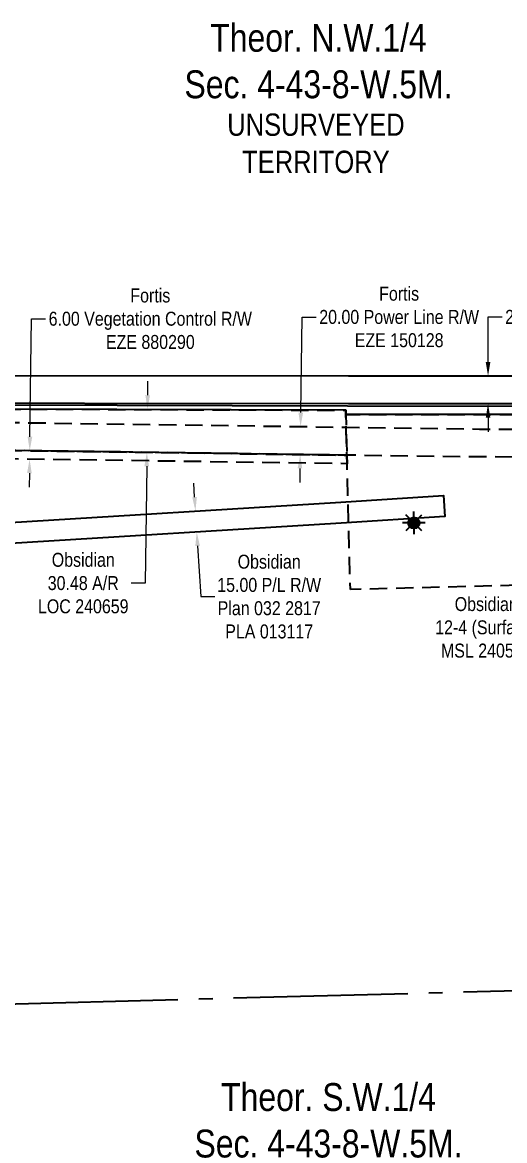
# Model space of a CAD drawing. Extents: x 626623 to 631574, y 5837036 to 5839705.
# Drawn here: x 627570 to 627916, y 5837886 to 5838688 of the extents above; entities that cross this region are included whole.
import ezdxf

# ---------------------------------------------------------------- set-up
doc = ezdxf.new("R2010")
doc.units = 0
doc.header["$LTSCALE"] = 5
doc.header["$PDSIZE"] = 0.5
for name, pattern in [('foc-ACCESSROAD', [3.75, 2.5, -1.25]), ('foc-FLOWLINE', [3.75, 2.5, -1.25]), ('foc-QUARTERLINE', [33, 25, -3, 2, -3])]:
    doc.linetypes.add(name, pattern=pattern)
doc.layers.get('Defpoints').update_dxf_attribs({"color": 9})
for name, color, linetype in [('C-AR', 13, 'foc-ACCESSROAD'), ('C-RW', 13, 'Continuous'), ('C-SYMBOL', 7, 'Continuous'), ('C-WS', 13, 'foc-ACCESSROAD'), ('C-WS-S', 8, 'Continuous'), ('F-EZE', 190, 'foc-FLOWLINE'), ('L-QSEC', 8, 'foc-QUARTERLINE'), ('L-UNS-T', 3, 'Continuous')]:
    doc.layers.add(name, color=color, linetype=linetype)
for name, color, linetype, lineweight in [('C-AR-T', 13, 'Continuous', 9), ('C-RW-T', 13, 'Continuous', 9), ('F-EZE-T', 190, 'Continuous', 9)]:
    doc.layers.add(name, color=color, linetype=linetype, lineweight=lineweight)
doc.styles.add('175L', font='ARIALN.TTF', dxfattribs={"height": 20})
doc.styles.add('80CG', font='ARIALN.TTF', dxfattribs={"height": 10})
doc.styles.add('80L', font='ARIALN.TTF', dxfattribs={"height": 10})
doc.dimstyles.new('Compass 5 000', dxfattribs={"dimscale": 5, "dimtxt": 9, "dimasz": 2, "dimexe": 0.2, "dimexo": 0.0625, "dimgap": 0.5, "dimtad": 0, "dimtih": 1, "dimtoh": 1, "dimzin": 0, "dimdsep": 46, "dimtxsty": '80CG', "dimcen": 0.1, "dimse1": 1, "dimse2": 1, "dimclrd": 256, "dimclrt": 256, "dimaunit": 1, "dimadec": 4, "dimazin": 0, "dimtfac": 0.06, "dimtofl": 0, "dimtmove": 0, "dimatfit": 1, "dimfxl": 0.2, "dimtolj": 1, "dimtzin": 0, "dimlwd": -1, "dimarcsym": 0})

# ---------------------------------------------------------------- blocks, each defined once
blk = doc.blocks.new('*D540')
at = {"layer": 'Defpoints', "color": 0, "transparency": 16777216}
for p in [(627679.13, 5838399.54), (627769.2, 5838398.27), (627678.85, 5838379.48)]:
    blk.add_point(p, dxfattribs=at)
at = {"layer": 'F-EZE-T', "transparency": 16777216}
for p, q in [((627769.34, 5838408.27), (627770.3, 5838476.79)), ((627770.3, 5838476.79), (627780.3, 5838476.79)), ((627768.77, 5838368.22), (627768.63, 5838358.22))]:
    blk.add_line(p, q, dxfattribs=at)
for points in [[(627767.67, 5838408.29), (627771, 5838408.25), (627769.2, 5838398.27)], [(627767.11, 5838368.24), (627770.44, 5838368.2), (627768.91, 5838378.22)]]:
    blk.add_solid(points, dxfattribs=at)
at = {"layer": 'F-EZE-T', "transparency": 16777216, "insert": (627839.89, 5838476.79), "char_height": 10, "attachment_point": 5, "style": '80CG'}
blk.add_mtext('\\A1;Fortis\\P20.00 Power Line R/W\\PEZE 150128', dxfattribs=at)
blk = doc.blocks.new('*D543')
at = {"layer": 'Defpoints', "color": 0, "transparency": 16777216}
for p in [(627574.94, 5838380.96), (627605.65, 5838380.52), (627605.56, 5838374.42)]:
    blk.add_point(p, dxfattribs=at)
at = {"layer": 'F-EZE-T', "transparency": 16777216}
for p, q in [((627575.08, 5838390.96), (627576.28, 5838475.51)), ((627576.28, 5838475.51), (627586.28, 5838475.51)), ((627574.71, 5838364.86), (627574.57, 5838354.86))]:
    blk.add_line(p, q, dxfattribs=at)
for points in [[(627573.41, 5838390.98), (627576.74, 5838390.93), (627574.94, 5838380.96)], [(627573.04, 5838364.88), (627576.37, 5838364.83), (627574.85, 5838374.86)]]:
    blk.add_solid(points, dxfattribs=at)
at = {"layer": 'F-EZE-T', "transparency": 16777216, "insert": (627661.43, 5838475.51), "char_height": 10, "attachment_point": 5, "style": '80CG'}
blk.add_mtext('\\A1;Fortis\\P6.00 Vegetation Control R/W\\PEZE 880290', dxfattribs=at)
blk = doc.blocks.new('*D550')
at = {"layer": 'C-AR-T', "transparency": 16777216}
for p, q in [((627659.56, 5838420.76), (627659.7, 5838430.76)), ((627658.83, 5838369.77), (627657.64, 5838286)), ((627657.64, 5838286), (627647.64, 5838286))]:
    blk.add_line(p, q, dxfattribs=at)
for points in [[(627657.89, 5838420.78), (627661.22, 5838420.73), (627659.41, 5838410.76)], [(627657.17, 5838369.79), (627660.5, 5838369.74), (627658.97, 5838379.76)]]:
    blk.add_solid(points, dxfattribs=at)
at = {"layer": 'Defpoints', "color": 0, "transparency": 16777216}
for p in [(627687.55, 5838410.36), (627658.97, 5838379.76), (627687.11, 5838379.37)]:
    blk.add_point(p, dxfattribs=at)
at = {"layer": 'C-AR-T', "transparency": 16777216, "insert": (627613.33, 5838286), "char_height": 10, "attachment_point": 5, "style": '80CG'}
blk.add_mtext('\\A1;Obsidian\\P30.48 A/R\\PLOC 240659', dxfattribs=at)
blk = doc.blocks.new('GAS')
h = blk.add_hatch(color=255)
h.dxf.hatch_style = 1
edge = h.paths.add_edge_path()
edge.add_arc((0, 0), 0.9, 0, 360)
for p, q in [((0, 0.81), (0, 1.62)), ((-0.81, 0), (-1.62, 0)), ((-0.57, 0.57), (-1.14, 1.14)), ((0.57, 0.57), (1.14, 1.14)), ((1.62, 0), (0.81, 0)), ((-0.57, -0.57), (-1.14, -1.14)), ((0, -0.81), (0, -1.62)), ((1.14, -1.14), (0.57, -0.57))]:
    blk.add_line(p, q)
blk.add_circle((0, 0), 0.8)
blk = doc.blocks.new('*D567')
at = {"layer": 'C-RW-T', "transparency": 16777216}
for p, q in [((627693.17, 5838347.65), (627692.55, 5838357.63)), ((627695.34, 5838312.68), (627697.6, 5838276.32)), ((627697.6, 5838276.32), (627707.6, 5838276.32))]:
    blk.add_line(p, q, dxfattribs=at)
for points in [[(627694.83, 5838347.75), (627691.51, 5838347.54), (627693.79, 5838337.67)], [(627697, 5838312.79), (627693.68, 5838312.58), (627694.72, 5838322.67)]]:
    blk.add_solid(points, dxfattribs=at)
at = {"layer": 'Defpoints', "color": 0, "transparency": 16777216}
for p in [(627732.58, 5838340.07), (627694.72, 5838322.67), (627733.51, 5838325.07)]:
    blk.add_point(p, dxfattribs=at)
at = {"layer": 'C-RW-T', "transparency": 16777216, "insert": (627746.68, 5838276.32), "char_height": 10, "attachment_point": 5, "style": '80CG'}
blk.add_mtext('\\A1;Obsidian\\P15.00 P/L R/W\\PPlan 032 2817\\PPLA 013117', dxfattribs=at)
blk = doc.blocks.new('*D581')
at = {"layer": 'C-RW-T', "transparency": 16777216}
for p, q in [((627903.67, 5838444.57), (627903.67, 5838476.84)), ((627903.67, 5838476.84), (627913.67, 5838476.84)), ((627903.66, 5838404.55), (627903.66, 5838394.55))]:
    blk.add_line(p, q, dxfattribs=at)
for points in [[(627902, 5838444.57), (627905.33, 5838444.57), (627903.67, 5838434.57)], [(627902, 5838404.55), (627905.33, 5838404.55), (627903.66, 5838414.55)]]:
    blk.add_solid(points, dxfattribs=at)
at = {"layer": 'Defpoints', "color": 0, "transparency": 16777216}
for p in [(627903.67, 5838434.57), (627927.15, 5838434.57), (627927.15, 5838414.54)]:
    blk.add_point(p, dxfattribs=at)
at = {"layer": 'C-RW-T', "transparency": 16777216, "insert": (627953.21, 5838476.84), "char_height": 10, "attachment_point": 5, "style": '80CG'}
blk.add_mtext('\\A1;Obsidian\\P20.00 P/L R/W\\PPLA 150356', dxfattribs=at)

msp = doc.modelspace()

# ---------------------------------------------------------------- linework, layer by layer
at = {"layer": 'C-AR', "flags": 128}
msp.add_lwpolyline([(627424.865, 5838411.288), (627524.91, 5838410.935), (627555.087, 5838410.828), (627801.561, 5838409.958), (627801.64, 5838406.969), (627801.879, 5838397.814), (627802.406, 5838377.73), (627555.863, 5838381.227), (627525.677, 5838381.656), (627490.982, 5838382.147), (627425.605, 5838383.075)], dxfattribs=at)
at = {"layer": 'C-RW'}
for points in [[(627424.244, 5838434.979), (627803.563, 5838434.519), (628402.943, 5838434.649), (628508.355, 5838413.503), (628530.839, 5838414.118), (628532.358, 5838354.158), (628512.371, 5838353.652), (628511.36, 5838393.585), (628506.64, 5838393.456), (628400.959, 5838414.655), (627803.554, 5838414.526), (627424.768, 5838414.985)], [(627555.005, 5838413.957), (627802.783, 5838413.007), (628079.241, 5838412.963), (628194.342, 5838412.945), (628280.496, 5838412.93), (628300.696, 5838412.926), (628358.43, 5838412.914), (628359.331, 5838412.918), (628373.13, 5838412.916), (628374.748, 5838411.401), (628379.828, 5838406.569), (628375.355, 5838406.579), (628365.272, 5838406.6), (628360.102, 5838406.611), (628358.597, 5838406.614), (628295.115, 5838406.749), (628274.952, 5838406.792), (628193.236, 5838406.968), (628078.114, 5838406.933), (627801.64, 5838406.969), (627801.561, 5838409.958), (627555.087, 5838410.828)], [(627427.229, 5838321.087), (627527.102, 5838327.298), (627557.228, 5838329.172), (627797.969, 5838344.14), (627871.728, 5838348.728), (627872.742, 5838333.721), (627798.387, 5838329.102), (627557.621, 5838314.153), (627527.495, 5838312.282), (627427.623, 5838306.08)]]:
    msp.add_lwpolyline(points, dxfattribs=at)
at = {"layer": 'C-WS', "flags": 128}
msp.add_lwpolyline([(627924.557, 5838376.44), (627926.941, 5838284.538), (627804.928, 5838281.372), (627803.67, 5838329.43), (627803.276, 5838344.47), (627802.565, 5838371.632), (627802.406, 5838377.73), (627801.879, 5838397.814), (627801.64, 5838406.969), (627923.765, 5838406.951), (627924.04, 5838396.385), (627924.296, 5838386.51), (627924.557, 5838376.44)], close=True, dxfattribs=at)
at = {"layer": 'F-EZE', "flags": 128}
for points in [[(627425.477, 5838387.94), (627488.899, 5838402.202), (627525.152, 5838401.694), (627555.337, 5838401.271), (627801.879, 5838397.814), (627897.619, 5838396.472), (628140.708, 5838395.683), (628150.705, 5838395.65), (628264.558, 5838395.285), (628284.702, 5838395.221), (628354.375, 5838394.999), (628358.946, 5838393.47), (628361.859, 5838392.494), (628377.736, 5838387.179), (628384.622, 5838384.873), (628390.601, 5838382.872), (628412.903, 5838375.405), (628429.839, 5838360.311), (628465.815, 5838328.247), (628472.604, 5838322.196), (628481.496, 5838314.272), (628493.179, 5838303.859), (628508.104, 5838288.713), (628534.739, 5838261.682), (628541.156, 5838255.17), (628560.229, 5838267.215), (628565.525, 5838258.83), (628570.92, 5838250.286), (628551.647, 5838238.115), (628562.324, 5838206.375), (628562.963, 5838204.474), (628552.89, 5838200.589), (628544.264, 5838197.262), (628538.138, 5838215.472), (628530.917, 5838237.212), (628508.883, 5838259.396), (628479.373, 5838289.344), (628473.333, 5838294.726), (628463.362, 5838303.613), (628447.546, 5838317.598), (628411.306, 5838350.008), (628402.546, 5838357.816), (628385.581, 5838363.461), (628364.666, 5838370.421), (628359.512, 5838372.136), (628354.167, 5838373.915), (628350.973, 5838374.978), (628277.912, 5838375.427), (628269.204, 5838375.481), (628269.315, 5838256.423), (628257.223, 5838256.406), (628249.294, 5838256.395), (628249.205, 5838358.583), (628249.191, 5838375.603), (628246.172, 5838375.622), (628236.913, 5838375.679), (628126.862, 5838376.33), (628126.818, 5838386.46), (628117.76, 5838386.465), (628116.813, 5838386.465), (628116.847, 5838376.365), (628078.108, 5838376.417), (627924.557, 5838376.441), (627897.476, 5838376.45), (627802.406, 5838377.73), (627555.863, 5838381.227), (627525.677, 5838381.656), (627490.984, 5838382.148), (627465.437, 5838376.404), (627426.012, 5838367.539)], [(627425.605, 5838383.075), (627490.982, 5838382.147), (627525.677, 5838381.656), (627555.863, 5838381.227), (627802.406, 5838377.73), (627802.565, 5838371.632), (627556.023, 5838375.122), (627525.837, 5838375.549), (627465.436, 5838376.404), (627425.765, 5838376.966)]]:
    msp.add_lwpolyline(points, dxfattribs=at)
at = {"layer": 'L-QSEC'}
msp.add_line((627556.221, 5837984.217), (628369.236, 5838005.83), dxfattribs=at)

# ---------------------------------------------------------------- block references
at = {"layer": 'C-WS-S', "xscale": 5.000000000000028, "yscale": 5.000000000000028, "zscale": 5.000000000000028}
msp.add_blockref('GAS', (627850.463, 5838329.2), dxfattribs=at)

# ---------------------------------------------------------------- texts
at = {"layer": 'C-AR-T', "insert": (627902.362, 5838254.259), "char_height": 10, "attachment_point": 5, "style": '80CG'}
msp.add_mtext('\\A1;Obsidian\\P12-4 (Surface)\\PMSL 240502', dxfattribs=at)
at = {"layer": 'C-SYMBOL', "color": 3, "char_height": 20, "width": 190.50014, "attachment_point": 2, "style": '175L'}
for s, insert in [('Theor. N.W.1/4 \\PSec. 4-43-8-W.5M.', (627782.042, 5838686.977)), ('Theor. S.W.1/4 \\PSec. 4-43-8-W.5M.', (627789.223, 5837927.593))]:
    msp.add_mtext(s, dxfattribs=dict(at, insert=insert))
at = {"layer": 'L-UNS-T', "color": 3, "insert": (627780.194, 5838601.25), "char_height": 16, "attachment_point": 5, "style": '80L'}
msp.add_mtext_dynamic_manual_height_columns('UNSURVEYED TERRITORY', width=126.36934, gutter_width=47.483, heights=[0], dxfattribs=at)

# ---------------------------------------------------------------- dimensions: what is measured, and where the dimension line sits
at = {"layer": 'C-AR-T'}
dim = msp.add_linear_dim(base=(627658.974, 5838379.765), p1=(627687.548, 5838410.36), p2=(627687.109, 5838379.366), angle=269.187271, text='Obsidian\\P30.48 A/R\\PLOC 240659', dimstyle='Compass 5 000', dxfattribs=at)
dim.commit()
dim.dimension.update_dxf_attribs({"geometry": '*D550', "text_midpoint": (627613.329, 5838286.002), "dimtype": 161})
at = {"layer": 'C-RW-T'}
for base, p1, p2, angle, text, picture, middle in [((627903.666, 5838434.57), (627927.146, 5838414.544), (627927.149, 5838434.566), 89.991345, 'Obsidian\\P20.00 P/L R/W\\PPLA 150356', '*D581', (627953.212, 5838476.841)), ((627694.721, 5838322.665), (627732.58, 5838340.074), (627733.512, 5838325.073), 273.552892, 'Obsidian\\P15.00 P/L R/W\\PPlan 032 2817\\PPLA 013117', '*D567', (627746.684, 5838276.324))]:
    dim = msp.add_linear_dim(base=base, p1=p1, p2=p2, angle=angle, text=text, dimstyle='Compass 5 000', dxfattribs=at)
    dim.commit()
    dim.dimension.update_dxf_attribs({"geometry": picture, "text_midpoint": middle, "dimtype": 161})
at = {"layer": 'F-EZE-T'}
for base, p1, p2, angle, text, picture, middle in [((627574.935, 5838380.957), (627605.56, 5838374.421), (627605.647, 5838380.521), 89.187275, 'Fortis\\P6.00 Vegetation Control R/W\\PEZE 880290', '*D543', (627661.433, 5838475.514)), ((627769.195, 5838398.272), (627678.849, 5838379.483), (627679.131, 5838399.535), 89.196779, 'Fortis\\P20.00 Power Line R/W\\PEZE 150128', '*D540', (627839.89, 5838476.787))]:
    dim = msp.add_linear_dim(base=base, p1=p1, p2=p2, angle=angle, text=text, dimstyle='Compass 5 000', dxfattribs=at)
    dim.commit()
    dim.dimension.update_dxf_attribs({"geometry": picture, "text_midpoint": middle, "dimtype": 161})

doc.saveas('drawing.dxf')
